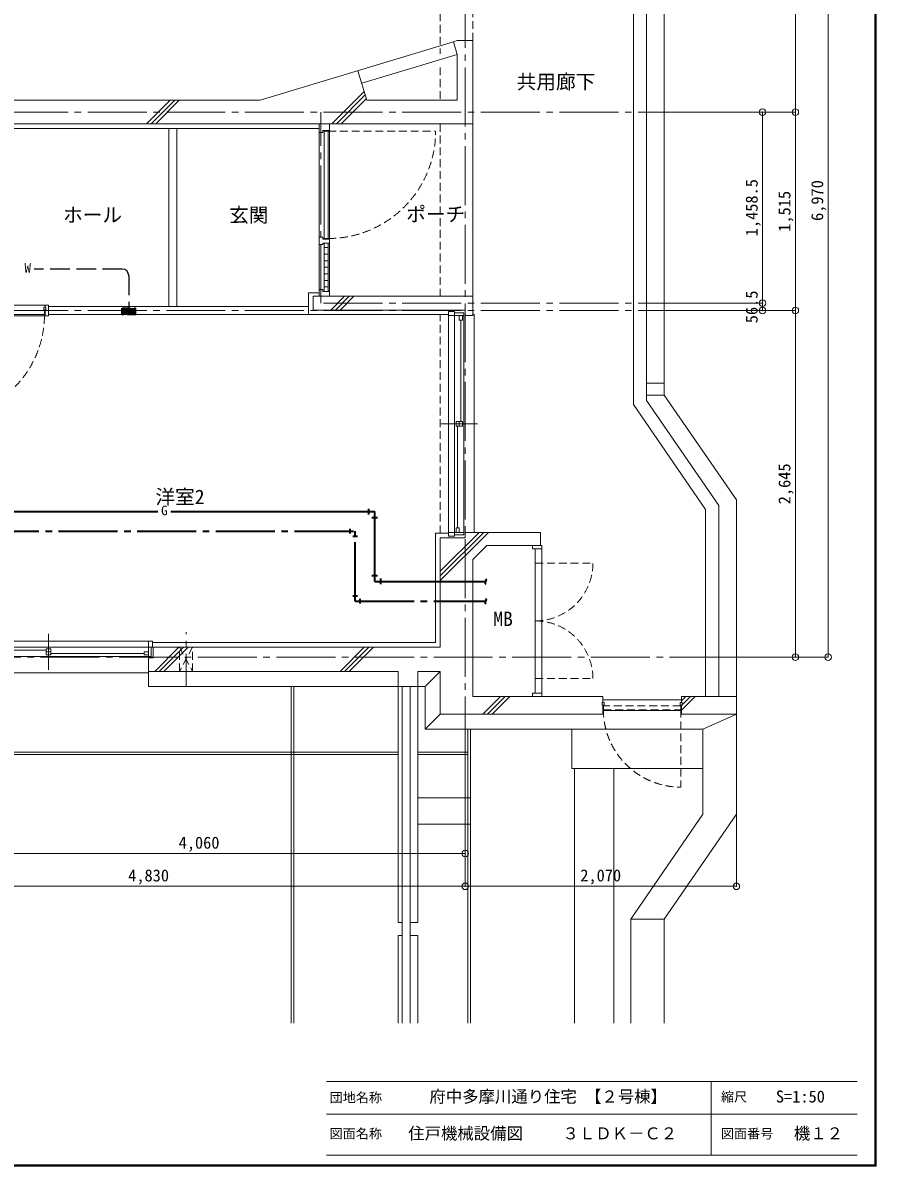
# Model space of a CAD drawing. Units: millimetres at full size, sheet at 1:50. Extents: x -9674 to 9699, y -6794 to 6791.
# Drawn here: x 3188 to 9699, y -6794 to 1933 of the extents above; entities that cross this region are included whole.
import ezdxf
from ezdxf.enums import TextEntityAlignment as Align

# ---------------------------------------------------------------- set-up
doc = ezdxf.new("R2010")
doc.units = ezdxf.units.MM
doc.header["$LTSCALE"] = 50
doc.header["$PDMODE"] = 32
doc.header["$PDSIZE"] = 50
for name, pattern in [('CHAIN1', [8, 5, -1, 1, -1]), ('CHAIN2', [12, 9, -1, 1, -1]), ('DASHED1', [1.8, 1.2, -0.6]), ('DASHED3', [4, 3, -1])]:
    doc.linetypes.add(name, pattern=pattern)
for name, color, linetype, lineweight in [('0-0_図面枠', 7, 'Continuous', 9), ('0-1_タイトル', 7, 'Continuous', 9), ('1-0_芯', 134, 'CHAIN2', 9), ('1-1_躯体', 134, 'Continuous', 9), ('1-2_間仕切', 134, 'Continuous', 9), ('1-3_建具', 134, 'Continuous', 9), ('1-5_設備', 134, 'Continuous', 9), ('1-6_ﾊﾞﾙｺﾆｰ・階段', 134, 'Continuous', 9), ('1-7_その他', 134, 'DASHED1', 9), ('1-8_ハッチ', 134, 'Continuous', 9), ('1-B_寸法', 134, 'Continuous', 9), ('1-C_梁', 134, 'DASHED1', 9), ('2-2', 5, 'DASHED3', 25), ('2-3_建具', 4, 'Continuous', 35), ('2-9_金物', 1, 'CHAIN2', 35)]:
    doc.layers.add(name, color=color, linetype=linetype, lineweight=lineweight)
doc.layers.add('1-A_文字', color=134, linetype='Continuous')
doc.styles.add('ＭＳ ゴシック', font='')
doc.styles.get('ＭＳ ゴシック').set_extended_font_data('MS Gothic')

msp = doc.modelspace()

# ---------------------------------------------------------------- linework, layer by layer
at = {"layer": '0-0_図面枠'}
for p, q in [((9688.35, -6783.35), (9688.35, 6780.85)), ((9690.11, -6785.11), (9690.11, 6782.61)), ((9691.87, -6786.88), (9691.87, 6784.38)), ((9693.64, 6786.14), (9693.64, -6788.64)), ((9695.4, -6790.4), (9695.4, 6787.9)), ((9697.16, -6792.16), (9697.16, 6789.66)), ((-9673.92, -6793.93), (9698.92, -6793.93)), ((-9672.16, -6792.16), (9697.16, -6792.16)), ((-9670.4, -6790.4), (9695.4, -6790.4)), ((9693.64, -6788.64), (-9668.64, -6788.64)), ((-9666.87, -6786.88), (9691.87, -6786.88)), ((-9665.11, -6785.11), (9690.11, -6785.11)), ((-9663.35, -6783.35), (9688.35, -6783.35))]:
    msp.add_line(p, q, dxfattribs=at)
msp.add_lwpolyline([(9698.92, -6793.93), (9698.92, 6791.43), (-9673.92, 6791.43)], dxfattribs=at)
at = {"layer": '0-1_タイトル'}
for p, q in [((5503.35, -6148.35), (7653.35, -6148.35)), ((7653.35, -6148.35), (9553.35, -6148.35)), ((8439.55, -6148.35), (8439.55, -6710.85)), ((5503.35, -6398.35), (9553.35, -6398.35)), ((5503.35, -6710.85), (9553.35, -6710.85))]:
    msp.add_line(p, q, dxfattribs=at)
at = {"layer": '1-0_芯'}
for p, q in [((6562.52, -3658.14), (6562.52, 5061.86)), ((8332.52, 1251.86), (2032.52, 1251.86)), ((5462.52, -206.64), (5462.52, 1251.86)), ((8332.52, -206.64), (5462.52, -206.64)), ((8332.52, -263.14), (2502.52, -263.14)), ((-8677.48, -2908.14), (8332.52, -2908.14))]:
    msp.add_line(p, q, dxfattribs=at)
at = {"layer": '1-1_躯体'}
for p, q in [((4997.52, 1341.86), (6473.58, 1788.11)), ((6473.58, 1788.11), (6502.52, 1796.86)), ((6502.52, 1692.39), (6473.58, 1788.11)), ((5773.82, 1472.08), (6502.52, 1692.39)), ((6502.52, 1341.86), (6502.52, 1692.39)), ((5744.88, 1567.8), (5813.19, 1341.86)), ((2122.52, 1341.86), (4997.52, 1341.86)), ((5813.19, 1341.86), (6502.52, 1341.86)), ((1942.52, 1161.86), (6622.52, 1161.86)), ((5402.52, -154.14), (6622.52, -154.14)), ((5402.52, -154.14), (5402.52, -259.14)), ((5402.52, -259.14), (6562.52, -259.14)), ((6562.52, -259.14), (6562.52, -301.14)), ((6372.52, -1998.14), (6562.52, -1998.14)), ((6372.52, -2833.14), (6372.52, -1998.14)), ((7137.52, -2056.14), (7137.52, -1956.14)), ((6622.52, -2162.21), (6728.59, -2056.14)), ((6728.59, -2056.14), (7087.52, -2056.14)), ((7087.52, -2056.14), (7137.52, -2056.14)), ((7087.52, -2056.14), (7137.52, -2056.14)), ((6622.52, -2162.21), (6622.52, -3208.14)), ((6372.52, -2833.14), (4182.52, -2833.14)), ((4182.52, -2913.14), (4182.52, -2833.14)), ((4147.52, -2913.14), (4147.52, -3018.14)), ((4182.52, -2913.14), (4147.52, -2913.14)), ((4147.52, -3018.14), (6052.52, -3018.14)), ((6202.52, -3018.14), (6202.52, -3133.14)), ((6202.52, -3018.14), (6372.52, -3018.14)), ((6372.52, -3343.14), (6372.52, -3018.14)), ((7137.52, -3208.14), (7087.52, -3208.14)), ((7137.52, -3208.14), (7087.52, -3208.14)), ((8212.52, -3208.14), (8632.52, -3208.14)), ((8212.52, -3208.14), (8212.52, -3255.64)), ((8632.52, -3208.14), (8632.52, -3343.14)), ((7612.52, -3275.64), (7612.52, -3343.14)), ((6372.52, -3343.14), (7612.52, -3343.14))]:
    msp.add_line(p, q, dxfattribs=at)
for points in [[(6622.52, 1161.86), (6622.52, 1796.86), (6502.52, 1796.86)], [(6562.52, -301.14), (6622.52, -301.14), (6622.52, -154.14)], [(6562.52, -1998.14), (6562.52, -1956.14), (7137.52, -1956.14)], [(6052.52, -3018.14), (6052.52, -3133.14), (6202.52, -3133.14)], [(6622.52, -3208.14), (7612.52, -3208.14), (7612.52, -3255.64)], [(8212.52, -3275.64), (8212.52, -3343.14), (8632.52, -3343.14)]]:
    msp.add_lwpolyline(points, dxfattribs=at)
at = {"layer": '1-2_間仕切'}
for p, q in [((5367.52, -233.14), (3382.52, -233.14)), ((5367.52, -294.14), (3382.52, -294.14))]:
    msp.add_line(p, q, dxfattribs=at)
at = {"layer": '1-3_建具'}
for p, q in [((5447.52, 1161.86), (5447.52, 1096.86)), ((5527.52, 1111.86), (5527.52, 1161.86)), ((5447.52, 1132.86), (5447.52, 1111.86)), ((5477.52, 1096.86), (5447.52, 1096.86)), ((5447.52, 296.86), (5447.52, 1096.86)), ((5487.52, 1106.86), (5487.52, 286.86)), ((5517.52, 1106.86), (5487.52, 1106.86)), ((5517.52, 1106.86), (5517.52, 286.86)), ((5527.52, 1111.86), (5527.52, 281.86)), ((5477.52, 296.86), (5447.52, 296.86)), ((5447.52, 241.86), (5447.52, 296.86)), ((5477.52, 296.86), (5477.52, 281.86)), ((5517.52, 286.86), (5487.52, 286.86)), ((5447.52, 241.86), (5447.52, -103.14)), ((5487.52, 251.86), (5487.52, -118.14)), ((5487.52, 216.86), (5517.52, 216.86)), ((5517.52, 251.86), (5517.52, -118.14)), ((5527.52, -118.14), (5527.52, 251.86)), ((5487.52, 166.86), (5517.52, 166.86)), ((5487.52, 116.86), (5517.52, 116.86)), ((5487.52, 66.86), (5517.52, 66.86)), ((5487.52, 16.86), (5517.52, 16.86)), ((5487.52, -33.14), (5517.52, -33.14)), ((5487.52, -83.14), (5517.52, -83.14)), ((5477.52, -103.14), (5447.52, -103.14)), ((5447.52, -154.14), (5447.52, -103.14)), ((5447.52, -139.14), (5447.52, -118.14)), ((5527.52, -118.14), (5527.52, -154.14)), ((2557.52, -223.14), (3357.52, -223.14)), ((3347.52, -238.14), (3362.52, -238.14)), ((3347.52, -258.14), (3347.52, -238.14)), ((3362.52, -258.14), (3347.52, -258.14)), ((3382.52, -223.14), (3357.52, -223.14)), ((3357.52, -238.14), (3357.52, -223.14)), ((3362.52, -238.14), (3362.52, -258.14)), ((3382.52, -303.14), (3382.52, -223.14)), ((2562.52, -263.14), (3352.52, -263.14)), ((3352.52, -293.14), (2562.52, -293.14)), ((3352.52, -263.14), (3352.52, -293.14)), ((3382.52, -303.14), (3357.52, -303.14)), ((6435.52, -271.14), (6436.55, -271.14)), ((6435.52, -271.14), (6435.52, -301.14)), ((6435.52, -271.14), (6482.52, -271.14)), ((6435.52, -301.14), (6482.52, -301.14)), ((6435.52, -301.14), (6435.52, -1956.14)), ((6482.52, -271.14), (6482.52, -301.14)), ((6552.52, -281.14), (6482.52, -281.14)), ((6482.52, -301.14), (6552.52, -301.14)), ((6482.52, -316.14), (6482.52, -301.14)), ((6482.52, -1941.14), (6482.52, -316.14)), ((6529.52, -1111.14), (6529.52, -336.14)), ((6541.52, -336.14), (6541.52, -301.14)), ((6552.52, -281.14), (6552.52, -316.14)), ((6552.52, -1941.14), (6552.52, -316.14)), ((6622.52, -291.14), (6632.52, -291.14)), ((6632.52, -291.14), (6632.52, -1956.14)), ((6656, -1128.64), (6379.04, -1128.64)), ((6517.52, -1146.14), (6517.52, -1111.14)), ((6541.52, -1146.14), (6541.52, -1111.14)), ((6493.52, -1146.14), (6541.52, -1146.14)), ((6505.52, -1146.14), (6505.52, -1921.14)), ((6435.52, -1986.14), (6435.52, -1956.14)), ((6435.52, -1956.14), (6482.52, -1956.14)), ((6435.52, -1986.14), (6436.55, -1986.14)), ((6435.52, -1986.14), (6482.52, -1986.14)), ((6482.52, -1941.14), (6482.52, -1956.14)), ((6482.52, -1956.14), (6552.52, -1956.14)), ((6482.52, -1986.14), (6482.52, -1956.14)), ((6552.52, -1976.14), (6482.52, -1976.14)), ((6493.52, -1921.14), (6517.52, -1921.14)), ((6493.52, -1921.14), (6493.52, -1956.14)), ((6517.52, -1921.14), (6517.52, -1956.14)), ((6552.52, -1976.14), (6552.52, -1941.14)), ((7077.52, -2081.14), (7077.52, -2056.14)), ((7147.52, -2081.14), (7077.52, -2081.14)), ((7097.52, -3183.14), (7097.52, -2081.14)), ((7147.52, -2081.14), (7147.52, -3183.14)), ((4147.52, -2786.14), (2617.52, -2786.14)), ((3382.52, -2729.67), (3382.52, -3006.62)), ((4147.52, -2786.14), (4147.52, -2833.14)), ((4177.52, -2786.14), (4147.52, -2786.14)), ((4177.52, -2786.14), (4177.52, -2787.18)), ((4177.52, -2786.14), (4177.52, -2833.14)), ((2632.52, -2833.14), (4132.52, -2833.14)), ((2652.52, -2856.14), (3365.02, -2856.14)), ((3365.02, -2844.14), (3400.02, -2844.14)), ((3365.02, -2844.14), (3365.02, -2892.14)), ((3365.02, -2868.14), (3400.02, -2868.14)), ((3400.02, -2844.14), (3400.02, -2892.14)), ((4112.52, -2892.14), (4112.52, -2868.14)), ((4112.52, -2868.14), (4147.52, -2868.14)), ((4132.52, -2833.14), (4147.52, -2833.14)), ((4147.52, -2833.14), (4147.52, -2903.14)), ((4177.52, -2833.14), (4147.52, -2833.14)), ((4167.52, -2903.14), (4167.52, -2833.14)), ((2632.52, -2903.14), (4132.52, -2903.14)), ((3365.02, -2892.14), (3400.02, -2892.14)), ((3400.02, -2880.14), (4112.52, -2880.14)), ((4112.52, -2892.14), (4147.52, -2892.14)), ((4167.52, -2903.14), (4132.52, -2903.14)), ((4147.52, -3028.14), (2617.52, -3028.14)), ((7077.52, -3208.14), (7077.52, -3183.14)), ((7077.52, -3183.14), (7147.52, -3183.14)), ((7077.52, -3208.14), (7077.52, -3183.14)), ((7147.52, -3208.14), (7077.52, -3208.14)), ((7147.52, -3183.14), (7147.52, -3208.14)), ((7607.52, -3255.64), (7622.52, -3255.64)), ((7607.52, -3275.64), (7607.52, -3255.64)), ((7622.52, -3275.64), (7607.52, -3275.64)), ((7612.52, -3235.64), (8212.52, -3235.64)), ((8212.52, -3315.64), (7612.52, -3315.64)), ((7622.52, -3255.64), (7622.52, -3275.64))]:
    msp.add_line(p, q, dxfattribs=at)
at = {"layer": '1-3_建具', "linetype": 'DASHED1'}
for p, q in [((5517.52, 1106.86), (6337.52, 1106.86)), ((7097.52, -2192.14), (7537.52, -2192.14)), ((7097.52, -3072.14), (7537.52, -3072.14)), ((8207.52, -3280.64), (7617.52, -3280.64)), ((7617.52, -3280.64), (7617.52, -3310.64)), ((7617.52, -3310.64), (8207.52, -3310.64)), ((8207.52, -3310.64), (8207.52, -3280.64)), ((8207.52, -3310.64), (8207.52, -3900.64))]:
    msp.add_line(p, q, dxfattribs=at)
at = {"layer": '1-3_建具'}
for points in [[(5477.52, 1096.86), (5477.52, 1111.86), (5527.52, 1111.86)], [(5477.52, 281.86), (5527.52, 281.86), (5527.52, 251.86)], [(5447.52, 241.86), (5477.52, 241.86), (5477.52, 251.86), (5527.52, 251.86)], [(5477.52, -103.14), (5477.52, -118.14), (5527.52, -118.14)], [(3357.52, -258.14), (3357.52, -303.14), (2557.52, -303.14)], [(6541.52, -336.14), (6517.52, -336.14), (6517.52, -301.14)], [(6493.52, -1146.14), (6493.52, -1111.14), (6541.52, -1111.14)], [(7077.52, -2056.14), (7147.52, -2056.14), (7147.52, -2081.14)]]:
    msp.add_lwpolyline(points, dxfattribs=at)
msp.add_lwpolyline([(8202.52, -3275.64), (8202.52, -3255.64), (8217.52, -3255.64), (8217.52, -3275.64)], close=True, dxfattribs=at)
at = {"layer": '1-3_建具', "linetype": 'DASHED1'}
for centre, radius, start, end in [((5517.52, 1106.86), 820, 270, 0), ((2562.52, -293.14), 790, 270, 360), ((7097.52, -2192.14), 440, 270, 0), ((7097.52, -3072.14), 440, 0, 90), ((8207.52, -3310.64), 590, 180, 270)]:
    msp.add_arc(centre, radius, start, end, dxfattribs=at)
at = {"layer": '1-5_設備'}
for p, q in [((4302.52, -233.14), (4302.52, 1126.86)), ((4362.52, -233.14), (4362.52, 1126.86))]:
    msp.add_line(p, q, dxfattribs=at)
at = {"layer": '1-6_ﾊﾞﾙｺﾆｰ・階段'}
for p, q in [((7847.52, 4961.86), (7847.52, -981.13)), ((7947.52, 3761.86), (7947.52, -950.07)), ((8082.52, 3761.86), (8082.52, -908.14)), ((6622.52, 1161.86), (6622.52, -154.14)), ((7947.52, -818.14), (8082.52, -818.14)), ((7947.52, -908.14), (8082.52, -908.14)), ((8497.52, -1750.07), (7947.52, -950.07)), ((8632.52, -1708.14), (8082.52, -908.14)), ((8397.52, -1781.13), (7847.52, -981.13)), ((8632.52, -1708.14), (8632.52, -3208.14)), ((8397.52, -1781.13), (8397.52, -3208.14)), ((8497.52, -1750.07), (8497.52, -3208.14)), ((4147.52, -3018.14), (4147.52, -3133.14)), ((6372.52, -3018.14), (6257.52, -3133.14)), ((4147.52, -3133.14), (6052.52, -3133.14)), ((5234.52, -3133.14), (5234.52, -5703.77)), ((5254.52, -3133.14), (5254.52, -5703.77)), ((6052.52, -3133.14), (6052.52, -4933.14)), ((6082.52, -3133.14), (6082.52, -5703.77)), ((6142.52, -3133.14), (6142.52, -5703.77)), ((6202.52, -3133.14), (6202.52, -4933.14)), ((6202.52, -3133.14), (6257.52, -3133.14)), ((6257.52, -3458.14), (6257.52, -3133.14)), ((6372.52, -3343.14), (6257.52, -3458.14)), ((8632.52, -3343.14), (8377.52, -3458.14)), ((8632.52, -3343.14), (8632.52, -4108.14)), ((6582.52, -3458.14), (6582.52, -5703.77)), ((6602.52, -3458.14), (6602.52, -5703.77)), ((-6427.48, -3633.14), (6052.52, -3633.14)), ((-6427.48, -3653.14), (6052.52, -3653.14)), ((6202.52, -3633.14), (6582.52, -3633.14)), ((6202.52, -3653.14), (6582.52, -3653.14)), ((7397.52, -3758.14), (7397.52, -5703.77)), ((7697.52, -3758.14), (7697.52, -5703.77)), ((6202.52, -3983.14), (6602.52, -3983.14)), ((6202.52, -4183.14), (6602.52, -4183.14)), ((7827.52, -4908.14), (8377.52, -4108.14)), ((8082.52, -4908.14), (8632.52, -4108.14)), ((6082.52, -4933.14), (6052.52, -4933.14)), ((6202.52, -4933.14), (6142.52, -4933.14)), ((7827.52, -4908.14), (8082.52, -4908.14)), ((7827.52, -4908.14), (7827.52, -5703.77)), ((8082.52, -4908.14), (8082.52, -5703.77)), ((6082.52, -5033.14), (6052.52, -5033.14)), ((6052.52, -5033.14), (6052.52, -5703.77)), ((6202.52, -5033.14), (6142.52, -5033.14)), ((6202.52, -5033.14), (6202.52, -5703.77))]:
    msp.add_line(p, q, dxfattribs=at)
for points in [[(6257.52, -3458.14), (8377.52, -3458.14), (8377.52, -4108.14)], [(7377.52, -3458.14), (7377.52, -3758.14), (8377.52, -3758.14)]]:
    msp.add_lwpolyline(points, dxfattribs=at)
at = {"layer": '1-7_その他', "linetype": 'CHAIN1'}
msp.add_line((4432.52, -3133.14), (4432.52, -2718.14), dxfattribs=at)
at = {"layer": '1-7_その他'}
for p, q in [((4482.52, -2833.14), (4382.52, -3018.14)), ((4482.52, -3018.14), (4482.52, -2833.14))]:
    msp.add_line(p, q, dxfattribs=at)
msp.add_lwpolyline([(4382.52, -3018.14), (4382.52, -2833.14), (4482.52, -3018.14)], dxfattribs=at)
at = {"layer": '1-8_ハッチ'}
for p, q in [((5545.01, 1161.86), (5792.72, 1409.57)), ((4130.79, 1161.86), (4310.79, 1341.86)), ((4166.15, 1161.86), (4346.15, 1341.86)), ((4201.5, 1161.86), (4381.5, 1341.86)), ((5580.36, 1161.86), (5800.93, 1382.42)), ((5615.72, 1161.86), (5809.13, 1355.27)), ((1942.52, 1126.86), (5447.52, 1126.86)), ((5367.52, -129.14), (5447.52, -129.14)), ((5538.22, -259.14), (5643.22, -154.14)), ((5573.58, -259.14), (5678.58, -154.14)), ((5608.93, -259.14), (5713.93, -154.14)), ((6337.52, -1963.14), (6435.52, -1963.14)), ((6337.52, -2798.14), (6337.52, -1963.14)), ((6372.52, -2323.98), (6740.36, -1956.14)), ((6372.52, -2288.63), (6705, -1956.14)), ((6372.52, -2253.27), (6669.65, -1956.14)), ((6337.52, -2798.14), (4177.52, -2798.14)), ((4193.43, -3018.14), (4378.43, -2833.14)), ((4228.79, -3018.14), (4413.79, -2833.14)), ((4264.15, -3018.14), (4449.15, -2833.14)), ((5607.65, -3018.14), (5792.65, -2833.14)), ((5643, -3018.14), (5828, -2833.14)), ((5678.36, -3018.14), (5863.36, -2833.14)), ((6696.86, -3343.14), (6831.86, -3208.14)), ((6732.22, -3343.14), (6867.22, -3208.14)), ((6767.57, -3343.14), (6902.57, -3208.14)), ((8212.52, -3241.7), (8246.08, -3208.14)), ((8212.52, -3312.41), (8316.79, -3208.14)), ((8217.52, -3272.06), (8281.43, -3208.14))]:
    msp.add_line(p, q, dxfattribs=at)
msp.add_lwpolyline([(5367.52, -129.14), (5367.52, -294.14), (6435.52, -294.14)], dxfattribs=at)
at = {"layer": '1-B_寸法'}
for p, q in [((9082.52, 4061.86), (9082.52, 1251.86)), ((9332.52, -2908.14), (9332.52, 4061.86)), ((8332.52, 1251.86), (9082.52, 1251.86)), ((8832.52, -206.64), (8832.52, 1251.86)), ((9082.52, 1251.86), (9082.52, -263.14)), ((8332.52, -206.64), (8832.52, -206.64)), ((8832.52, -263.14), (8832.52, -206.64)), ((8332.52, -263.14), (9082.52, -263.14)), ((9082.52, -263.14), (9082.52, -2908.14)), ((9332.52, -2908.14), (8332.52, -2908.14)), ((6562.52, -3658.14), (6562.52, -4658.14)), ((8632.52, -3658.14), (8632.52, -4658.14)), ((2502.52, -4408.14), (6562.52, -4408.14)), ((1732.52, -4658.14), (6562.52, -4658.14)), ((6562.52, -4658.14), (8632.52, -4658.14))]:
    msp.add_line(p, q, dxfattribs=at)
for p in [(8832.52, 1251.86), (9082.52, 1251.86), (8832.52, -206.64), (8832.52, -263.14), (9082.52, -263.14), (9082.52, -2908.14), (9332.52, -2908.14), (6562.52, -4408.14), (6562.52, -4658.14), (8632.52, -4658.14)]:
    msp.add_point(p, dxfattribs=at)
at = {"layer": '1-C_梁'}
for p, q in [((6372.52, 3176.86), (6372.52, 1697.09)), ((6622.52, 1796.86), (6622.52, 3176.86)), ((6372.52, 1592.62), (6372.52, 1341.86)), ((6372.52, 1161.86), (6372.52, -154.14)), ((6372.52, -1963.14), (6372.52, -294.14))]:
    msp.add_line(p, q, dxfattribs=at)
at = {"layer": '2-2'}
for p, q in [((3946.18, 53.91), (3274.72, 53.91)), ((3996.18, 3.91), (3996.18, -244.14))]:
    msp.add_line(p, q, dxfattribs=at)
at = {"layer": '2-2', "color": 4, "linetype": 'DASHED1', "lineweight": 35}
for p, q in [((3946.18, -244.14), (4046.18, -294.14)), ((3946.18, -294.14), (4046.18, -244.14)), ((3946.18, -244.14), (4046.18, -244.14)), ((3946.18, -294.14), (3946.18, -244.14)), ((4046.18, -294.14), (4046.18, -244.14)), ((4046.18, -294.14), (3946.18, -294.14))]:
    msp.add_line(p, q, dxfattribs=at)
at = {"layer": '2-2', "linetype": 'Continuous'}
msp.add_arc((3946.18, 3.91), 50, 0, 90, dxfattribs=at)
at = {"layer": '2-2', "color": 150}
msp.add_solid([(3946.18, -294.14), (4046.18, -294.14), (3946.18, -244.14), (4046.18, -244.14)], dxfattribs=at)
at = {"layer": '2-3_建具'}
for p, q in [((1171.25, -1797.39), (4217.57, -1797.39)), ((4317.57, -1797.39), (5872.74, -1797.39)), ((5828.45, -1818.99), (5828.45, -1775.79)), ((5872.74, -2331.26), (5872.74, -1797.39)), ((5851.14, -1841.69), (5894.34, -1841.69)), ((5894.34, -2286.97), (5851.14, -2286.97)), ((5872.74, -2331.26), (6719.8, -2331.26)), ((5917.04, -2309.66), (5917.04, -2352.86))]:
    msp.add_line(p, q, dxfattribs=at)
for centre, start, end in [((6725.86, -2341.26), 121.23674, 238.76326), ((6713.73, -2321.26), 301.23674, 58.76326)]:
    msp.add_arc(centre, 11.7, start, end, dxfattribs=at)
at = {"layer": '2-9_金物'}
for p, q in [((1060.22, -1947.39), (5722.74, -1947.39)), ((5685.83, -1965.39), (5685.83, -1929.39)), ((5704.74, -1984.3), (5740.74, -1984.3)), ((5722.74, -2481.26), (5722.74, -1947.39)), ((5740.74, -2444.35), (5704.74, -2444.35)), ((5722.74, -2481.26), (6719.8, -2481.26)), ((5759.66, -2463.26), (5759.66, -2499.26))]:
    msp.add_line(p, q, dxfattribs=at)
at = {"layer": '2-9_金物', "linetype": 'Continuous'}
for centre, start, end in [((6725.86, -2491.26), 121.23674, 238.76326), ((6713.73, -2471.26), 301.23674, 58.76326)]:
    msp.add_arc(centre, 11.7, start, end, dxfattribs=at)

# ---------------------------------------------------------------- texts
at = {"layer": '0-1_タイトル', "style": 'ＭＳ ゴシック'}
for s, height, p in [('団地名称', 73.31, (5528.35, -6328.57)), ('府中多摩川通り住宅 【２号棟】', 91.64, (6290.2, -6335.85)), ('縮尺', 73.31, (8514.55, -6323.35)), ('S=1:50', 91.64, (8933.95, -6335.85)), ('図面名称', 73.31, (5528.35, -6604.6)), ('住戸機械設備図', 91.64, (6128.35, -6617.1)), ('３ＬＤＫ－Ｃ２', 91.64, (7305.86, -6617.1)), ('図面番号', 73.31, (8514.55, -6604.6)), ('機１２', 91.64, (9071.45, -6617.1))]:
    msp.add_text(s, height=height, dxfattribs=at).set_placement(p, align=Align.BOTTOM_LEFT)
at = {"layer": '1-A_文字', "style": 'ＭＳ ゴシック'}
for s, p in [('共用廊下', (6955.78, 1395.5)), ('ホール', (3494.32, 378.41)), ('玄関', (4761.8, 378.34)), ('ポーチ', (6112.95, 384.25)), ('洋室2', (4199.18, -1773.13)), ('MB', (6777.26, -2704.32))]:
    msp.add_text(s, height=110, dxfattribs=at).set_placement(p, align=Align.BOTTOM_LEFT)
at = {"layer": '1-B_寸法', "style": 'ＭＳ ゴシック'}
for s, p in [('1,458.5', (8822.52, 303.86)), ('6,970', (9322.52, 420.61)), ('1,515', (9072.52, 338.11)), ('56.5', (8822.52, -359.89)), ('2,645', (9072.52, -1741.89))]:
    msp.add_text(s, height=91.64, rotation=90, dxfattribs=at).set_placement(p, align=Align.BOTTOM_LEFT)
for s, p in [('4,060', (4376.27, -4398.14)), ('4,830', (3991.27, -4648.14)), ('2,070', (7441.27, -4648.14))]:
    msp.add_text(s, height=91.64, dxfattribs=at).set_placement(p, align=Align.BOTTOM_LEFT)
at = {"layer": '2-2', "color": 7, "style": 'ＭＳ ゴシック'}
msp.add_text('W', height=73.31, dxfattribs=at).set_placement((3199.72, 3.91), align=Align.BOTTOM_LEFT)
at = {"layer": '2-3_建具', "color": 7, "style": 'ＭＳ ゴシック'}
msp.add_text('G', height=73.31, dxfattribs=at).set_placement((4242.57, -1847.39), align=Align.BOTTOM_LEFT)

doc.saveas('drawing.dxf')
